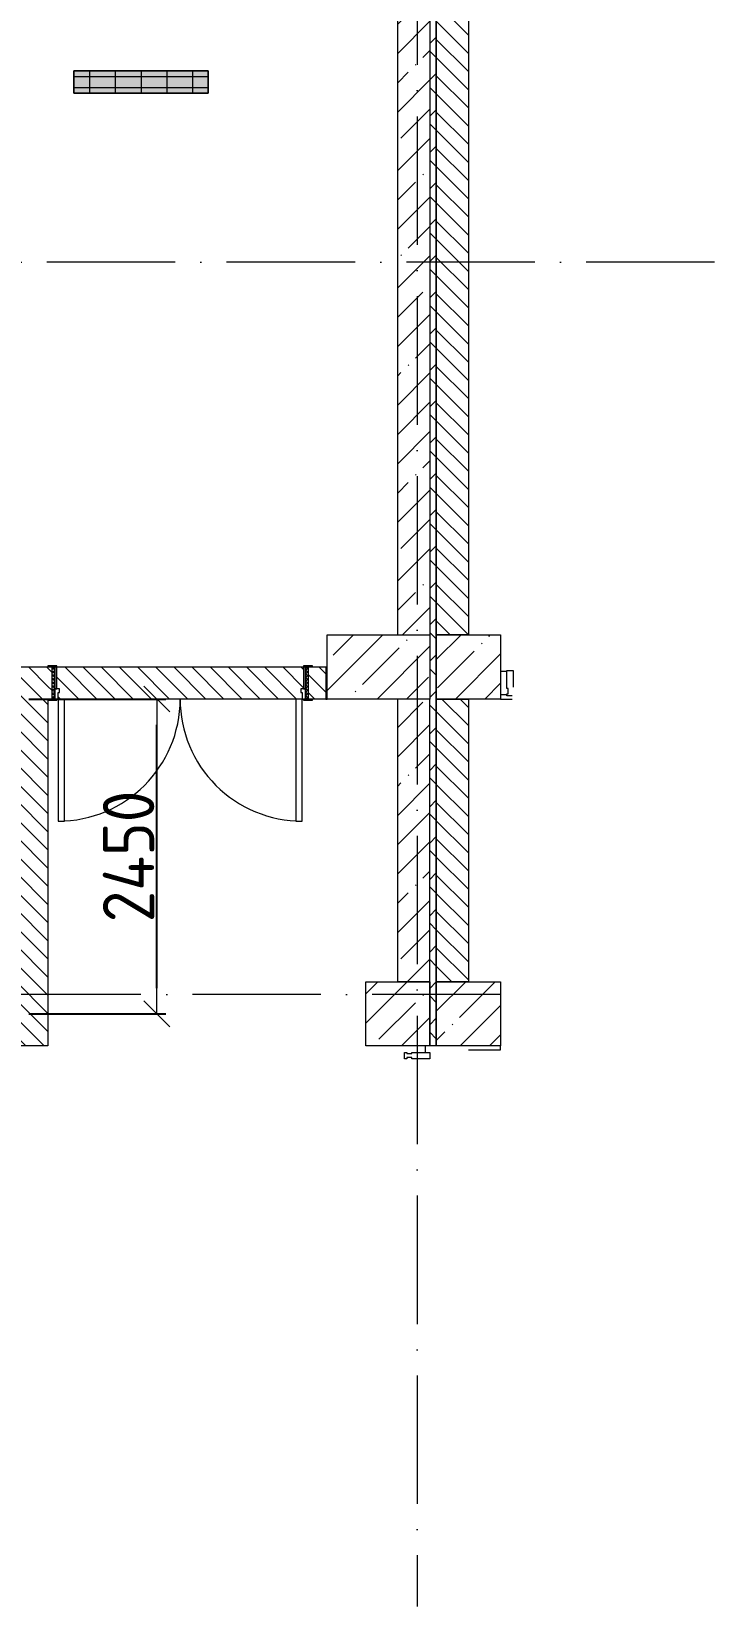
# Model space of a CAD drawing. Header units: millimetres. Extents: x 6277 to 253996, y -115614 to 184496.
# Drawn here: x 248676 to 253996, y 104316 to 116575 of the extents above; entities that cross this region are included whole.
import ezdxf

# ---------------------------------------------------------------- set-up
doc = ezdxf.new("R2010")
doc.units = ezdxf.units.MM
doc.linetypes.add('50_200_ШТРИХ_1Т_ш5_п1_п1_', pattern=[1400, 1000, -200, 0, -200])
doc.linetypes.add('IMPORT-Разомкнутая', pattern=[211666.660309, 126999.998093, -84666.662216])
for name, color, linetype, lineweight in [('A-CLNG', 7, 'Continuous', 9), ('A-DETL-1', 7, 'IMPORT-Разомкнутая', 5), ('A-DOOR', 7, 'Continuous', 9), ('A-DOOR-1', 7, 'Continuous', 5), ('A-DOOR-FRAM', 7, 'Continuous', 9), ('A-DOOR-FRAM-1', 7, 'Continuous', 5), ('A-FLOR', 7, 'Continuous', 9), ('A-GLAZ-CWMG', 7, 'Continuous', 9), ('A-GLAZ-CWMG-1', 7, 'Continuous', 20), ('A-WALL', 7, 'Continuous', 5), ('I-WALL', 7, 'Continuous', 5), ('S-COLS', 7, 'Continuous', 9), ('S-COLS-1', 7, 'Continuous', 5), ('Размеры', 7, 'Continuous', 15)]:
    doc.layers.add(name, color=color, linetype=linetype, lineweight=lineweight)
for name, color, linetype, lineweight, true_color in [('A-DETL-6', 7, 'Continuous', 9, 0x0070df), ('A-DETL-GENF-1', 7, 'Continuous', 9, 0xffffff), ('Оси-3', 7, '50_200_ШТРИХ_1Т_ш5_п1_п1_', 9, 0xaaaaaa)]:
    doc.layers.add(name, color=color, linetype=linetype, lineweight=lineweight, true_color=true_color)
doc.styles.add('СПДС', font='isocpeur.ttf', dxfattribs={"width": 0.9})
doc.dimstyles.new('Больше Размера А3', dxfattribs={"dimtxt": 400, "dimasz": 200, "dimexe": 70, "dimexo": 100, "dimgap": 20, "dimtad": 1, "dimdec": 0, "dimrnd": 10, "dimzin": 0, "dimdsep": 46, "dimtxsty": 'СПДС', "dimblk": 'ARROWHEAD_6', "dimcen": 1, "dimclrd": 256, "dimclre": 256, "dimclrt": 256, "dimazin": 0, "dimtfac": 1, "dimtdec": 0, "dimtmove": 2, "dimatfit": 3, "dimfxl": 1, "dimtolj": 1, "dimtzin": 0, "dimarcsym": 0})
pattern_1 = [(135, (177078.66, 41498.28), (-70.71068, -70.71068), [])]
pattern_2 = [(45, (177078.66, 41498.28), (-228.0985, 228.0985), []), (45, (177306.76, 41498.28), (-228.0985, 228.0985), [403.225, -80.645, 6.706, -73.939])]

# ---------------------------------------------------------------- blocks, each defined once
blk = doc.blocks.new('110_Дверь_СКБ_2Ст - СОШ_Д-22_1_Дв_2000x2100h_Физкультурный зал_ Зал для хореографии_ Снарядная_ Инвентарная_EI30-25959718-АИ_План потолка_1 этаж')
at = {"layer": 'A-DOOR-FRAM-1'}
h = blk.add_hatch(dxfattribs=at)
h.set_pattern_fill('FP_109', color=256, style=0, pattern_type=2)
h.set_pattern_definition([(45, (-821.384, 189.685), (-14.1421, 14.1421), []), (135, (-821.384, 189.685), (-14.1421, -14.1421), [])])
h.paths.add_polyline_path([(-987.5, 125), (-987.5, -125), (-962.5, -125), (-962.5, 125)])
h = blk.add_hatch(dxfattribs=at)
h.set_pattern_fill('FP_110', color=256, style=0, pattern_type=2)
h.set_pattern_definition([(135, (1301.41, 189.685), (-14.1421, -14.1421), []), (225, (1301.41, 189.685), (14.1421, -14.1421), [])])
h.paths.add_polyline_path([(1012.5, 125), (987.5, 125), (987.5, -125), (1012.5, -125), (1012.5, -60.4)])
at = {"layer": 'A-DOOR'}
for p, q in [((-937.5, 1075), (-937.5, 125)), ((-887.5, 1075), (-937.5, 1075)), ((-887.5, 125), (-887.5, 1075)), ((962.5, 1075), (912.5, 1075)), ((912.5, 1075), (912.5, 125)), ((962.5, 125), (962.5, 1075)), ((-937.5, 125), (-887.5, 125)), ((912.5, 125), (962.5, 125))]:
    blk.add_line(p, q, dxfattribs=at)
at = {"layer": 'A-DOOR-1'}
for centre, start, end in [((-937.5, 125), 360, 90), ((962.5, 125), 90, 180)]:
    blk.add_arc(centre, 950, start, end, dxfattribs=at)
at = {"layer": 'A-DOOR-FRAM'}
for p, q in [((-947.5, 133), (-1017.5, 133)), ((-1017.5, 133), (-1017.5, 125)), ((-1017.5, 125), (-947.5, 125)), ((-962.5, 125), (-987.5, 125)), ((-987.5, 125), (-987.5, -125)), ((-937.5, 125), (-962.5, 125)), ((-962.5, 125), (-962.5, 45)), ((-962.5, -125), (-962.5, 125)), ((-947.5, 125), (-947.5, 133)), ((-937.5, 75), (-937.5, 125)), ((962.5, 125), (962.5, 75)), ((987.5, 125), (962.5, 125)), ((1042.5, 133), (972.5, 133)), ((972.5, 133), (972.5, 125)), ((972.5, 125), (1042.5, 125)), ((987.5, 45), (987.5, 125)), ((1012.5, 125), (987.5, 125)), ((987.5, 125), (987.5, -125)), ((1012.5, -125), (1012.5, 125)), ((1042.5, 125), (1042.5, 133)), ((-962.5, 45), (-927.5, 45)), ((-947.5, 45), (-962.5, 45)), ((-962.5, 45), (-962.5, -125)), ((-947.5, -125), (-947.5, 45)), ((-927.5, 75), (-937.5, 75)), ((-927.5, 45), (-927.5, 75)), ((962.5, 75), (952.5, 75)), ((952.5, 75), (952.5, 45)), ((952.5, 45), (987.5, 45)), ((987.5, 45), (972.5, 45)), ((972.5, 45), (972.5, -125)), ((987.5, -125), (987.5, 45)), ((-947.5, -125), (-1017.5, -125)), ((-1017.5, -125), (-1017.5, -133)), ((-1017.5, -133), (-947.5, -133)), ((-987.5, -125), (-962.5, -125)), ((-962.5, -125), (-947.5, -125)), ((-947.5, -133), (-947.5, -125)), ((1042.5, -125), (972.5, -125)), ((972.5, -125), (972.5, -133)), ((972.5, -125), (987.5, -125)), ((972.5, -133), (1042.5, -133)), ((987.5, -125), (1012.5, -125)), ((1042.5, -133), (1042.5, -125))]:
    blk.add_line(p, q, dxfattribs=at)
blk = doc.blocks.new('BSC_Колонна _Прямоугольная - 500х800-V300-АИ_План потолка_1 этаж')
at = {"layer": 'S-COLS-1'}
h = blk.add_hatch(dxfattribs=at)
h.set_pattern_fill('FP_191', color=256, style=0, pattern_type=2)
h.set_pattern_definition([(315, (-70130.7, 74300), (228.0985, 228.0985), []), (315, (-70130.7, 74071.9), (228.0985, 228.0985), [403.225, -80.645, 6.706, -73.939])])
h.paths.add_polyline_path([(-250, -124), (-250, -400), (250, -400), (250, 400), (-250, 400), (-250, -16)])
for p, q in [((-250, 400), (250, 400)), ((-250, -400), (-250, 400)), ((250, 400), (250, -400)), ((250, -400), (-250, -400))]:
    blk.add_line(p, q, dxfattribs=at)
blk = doc.blocks.new('Прямоугольный импост - Импост структурный с накладкой - 180мм-20786475-АИ_План потолка_1 этаж')
at = {"layer": 'A-GLAZ-CWMG-1'}
for p, q in [((15, 17), (-25, 17)), ((-25, 17), (-25, 0)), ((-25, 0), (-15, 0)), ((-15, 0), (-15, -40)), ((-15, -40), (-25, -40)), ((-25, -40), (-25, -180)), ((25, -180), (25, -50)), ((-25, -180), (25, -180))]:
    blk.add_line(p, q, dxfattribs=at)
blk = doc.blocks.new('Прямоугольный импост - Импост структурный с накладкой - 180мм-V239-АИ_План потолка_1 этаж')
at = {"layer": 'A-GLAZ-CWMG-1'}
for p, q in [((25, 180), (-25, 180)), ((-25, 180), (-25, 40)), ((25, 40), (25, 180)), ((-25, 40), (-15, 40)), ((-15, 0), (-25, 0)), ((-25, 0), (-25, -17)), ((-15, 40), (-15, 0)), ((15, 0), (15, 40)), ((15, 40), (25, 40)), ((25, 0), (15, 0)), ((25, -17), (25, 0)), ((-25, -17), (25, -17))]:
    blk.add_line(p, q, dxfattribs=at)
blk = doc.blocks.new('ARROWHEAD_6')
at = {"color": 0, "linetype": 'Continuous'}
for p, q in [((0, 0), (-1, 0)), ((-0.5, -0.5), (0.5, 0.5))]:
    blk.add_line(p, q, dxfattribs=at)
blk = doc.blocks.new('*D159')
at = {"layer": 'Defpoints', "color": 0, "transparency": 16777216}
for p in [(248554, 111379), (249652, 111379), (248554, 108929)]:
    blk.add_point(p, dxfattribs=at)
at = {"layer": 'Размеры', "lineweight": -2, "transparency": 16777216}
for p, q in [((248654, 111379), (249722, 111379)), ((249652, 109129), (249652, 111179)), ((248654, 108929), (249722, 108929))]:
    blk.add_line(p, q, dxfattribs=at)
at = {"layer": 'Размеры', "lineweight": -2, "transparency": 16777216, "xscale": 200, "yscale": 200, "zscale": 200}
for p, rotation in [((249652, 111379), 90), ((249652, 108929), 270)]:
    blk.add_blockref('ARROWHEAD_6', p, dxfattribs=dict(at, rotation=rotation))
at = {"layer": 'Размеры', "transparency": 16777216, "insert": (249432, 110154), "char_height": 400, "attachment_point": 5, "rotation": 90, "style": 'СПДС'}
blk.add_mtext('\\A1;2450', dxfattribs=at)

msp = doc.modelspace()

# ---------------------------------------------------------------- hatches: boundary and pattern name
at = {"layer": 'A-DETL-GENF-1'}
msp.add_hatch(color=256, dxfattribs=at).paths.add_polyline_path([(250051.2, 116096), (250051.2, 116269), (249006.2, 116269), (249006.2, 116096)])
at = {"layer": 'A-WALL'}
h = msp.add_hatch(dxfattribs=at)
h.set_pattern_fill('FP_1', color=256, style=0, pattern_type=2)
h.set_pattern_definition(pattern_2)
h.paths.add_polyline_path([(251528.7, 109179), (251778.7, 109179), (251778.6, 111379), (251528.7, 111379), (251528.7, 109392.3)])
h.paths.add_polyline_path([(251528.7, 111879), (251778.7, 111879), (251778.7, 116829.3), (251528.7, 116829.3), (251528.7, 112037.6)])
at = {"layer": 'I-WALL'}
h = msp.add_hatch(dxfattribs=at)
h.set_pattern_fill('FP_123', color=256, style=0, pattern_type=2)
h.set_pattern_definition([(45, (177078.66, 41498.28), (-141.42136, 141.42136), []), (135, (177078.66, 41498.28), (-141.42136, -141.42136), [])])
h.paths.add_polyline_path([(251828.7, 108679), (251828.7, 127179.3), (251778.7, 127179), (251778.7, 108679)])
h = msp.add_hatch(dxfattribs=at)
h.set_pattern_fill('FP_2', color=256, style=0, pattern_type=2)
h.set_pattern_definition(pattern_1)
h.paths.add_polyline_path([(252078.7, 109179), (252078.7, 111379), (251828.7, 111379), (251828.7, 109179)])
h.paths.add_polyline_path([(251828.7, 111879), (252078.7, 111879), (252078.7, 116829.3), (251828.7, 116829.3), (251828.7, 112037.6)])
h.paths.add_polyline_path([(252078.7, 117329.3), (252078.7, 123179.3), (251828.7, 123179.3), (251828.7, 117329.3)])
h.paths.add_polyline_path([(251828.7, 123679.3), (252078.7, 123679.3), (252078.7, 126679.3), (251828.7, 126679.3), (251828.7, 123734.8)])
h = msp.add_hatch(dxfattribs=at)
h.set_pattern_fill('FP_2', color=256, style=0, pattern_type=2)
h.set_pattern_definition(pattern_1)
h.paths.add_polyline_path([(241092.9, 111379), (241588.7, 111379), (241588.7, 111629), (240328.7, 111629), (240328.7, 111379), (240714.7, 111379)])
h.paths.add_polyline_path([(235248.7, 111379), (239828.7, 111379), (239828.7, 111629), (234838.7, 111629), (234838.7, 111379)])
h.paths.add_polyline_path([(248559.5, 111379), (248803.7, 111379), (248803.7, 111629), (246278.7, 111629), (246278.7, 111379), (248553.7, 111379)])
h.paths.add_polyline_path([(244740.4, 111379), (245778.7, 111379), (245778.7, 111629), (243588.7, 111629), (243588.7, 111379), (244640.4, 111379)])
h.paths.add_polyline_path([(241638.7, 111379), (243538.7, 111379), (243538.7, 111429), (243528.7, 111429), (243528.7, 111459), (243548.7, 111459), (243548.7, 111629), (241628.7, 111629), (241628.7, 111459), (241648.7, 111459), (241648.7, 111429), (241638.7, 111429), (241638.7, 111392.1)])
h = msp.add_hatch(dxfattribs=at)
h.set_pattern_fill('FP_2', color=256, style=0, pattern_type=2)
h.set_pattern_definition(pattern_1)
h.paths.add_polyline_path([(248803.7, 111379), (248833.7, 111379), (248833.7, 111629), (248803.7, 111629), (248803.7, 111563.7)])
h.paths.add_polyline_path([(250968.7, 111379), (250968.7, 111629), (250833.7, 111629), (250833.7, 111379), (250863.7, 111379)])
h.paths.add_polyline_path([(250733.7, 111379), (250783.7, 111379), (250783.7, 111429), (250773.7, 111429), (250773.7, 111459), (250793.7, 111459), (250793.7, 111629), (248873.7, 111629), (248873.7, 111459), (248893.7, 111459), (248893.7, 111429), (248883.7, 111429), (248883.7, 111379), (248933.7, 111379)])
h = msp.add_hatch(dxfattribs=at)
h.set_pattern_fill('FP_2', color=256, style=0, pattern_type=2)
h.set_pattern_definition(pattern_1)
h.paths.add_polyline_path([(248559.5, 108679.3), (248803.7, 108679.3), (248803.7, 111379), (248553.7, 111379), (248553.7, 108679.3)])
at = {"layer": 'S-COLS-1'}
h = msp.add_hatch(dxfattribs=at)
h.set_pattern_fill('FP_1', color=256, style=0, pattern_type=2)
h.set_pattern_definition(pattern_2)
h.paths.add_polyline_path([(252328.7, 111379), (252328.7, 111879), (251828.7, 111879), (251828.7, 111379), (252103.4, 111379)])
h = msp.add_hatch(dxfattribs=at)
h.set_pattern_fill('FP_1', color=256, style=0, pattern_type=2)
h.set_pattern_definition(pattern_2)
h.paths.add_polyline_path([(251278.7, 108679), (251778.7, 108679.3), (251778.7, 109179), (251278.7, 109179), (251278.7, 108679.3)])
h = msp.add_hatch(dxfattribs=at)
h.set_pattern_fill('FP_1', color=256, style=0, pattern_type=2)
h.set_pattern_definition(pattern_2)
h.paths.add_polyline_path([(252328.6, 108679), (252328.7, 108679.3), (252328.7, 109179), (251828.7, 109179), (251828.7, 108679), (252103.4, 108679)])

# ---------------------------------------------------------------- linework, layer by layer
at = {"layer": 'A-CLNG'}
for p, q in [((250968.7, 111379), (250978.7, 111379)), ((252328.7, 111379), (252418.7, 111379)), ((252078.7, 108649.2), (252328.7, 108649.2)), ((252328.7, 108649.2), (252328.7, 108679))]:
    msp.add_line(p, q, dxfattribs=at)
at = {"layer": 'A-DETL-1'}
for p, q in [((249006.2, 116269), (249006.2, 116096)), ((250051.2, 116269), (249006.2, 116269)), ((250051.2, 116096), (250051.2, 116269)), ((249006.2, 116096), (250051.2, 116096))]:
    msp.add_line(p, q, dxfattribs=at)
at = {"layer": 'A-DETL-6', "color": 18, "true_color": 0x000000}
for p, q in [((249006.2, 116096), (249006.2, 116269)), ((249006.2, 116269), (250051.2, 116269)), ((249006.2, 116225.7), (250051.2, 116225.7)), ((249128.7, 116269), (249128.7, 116096)), ((249328.7, 116269), (249328.7, 116096)), ((249528.7, 116269), (249528.7, 116096)), ((249728.7, 116269), (249728.7, 116096)), ((249928.7, 116269), (249928.7, 116096)), ((250051.2, 116269), (250051.2, 116096)), ((249006.2, 116139.2), (250051.2, 116139.2)), ((250051.2, 116096), (249006.2, 116096))]:
    msp.add_line(p, q, dxfattribs=at)
at = {"layer": 'A-FLOR'}
msp.add_line((250968.7, 111629), (250978.7, 111629), dxfattribs=at)
at = {"layer": 'A-WALL'}
for p, q in [((251828.7, 127179.3), (251828.7, 108679)), ((251528.7, 111879), (251528.7, 116829.3)), ((251778.7, 116829.3), (251778.7, 111879)), ((251828.7, 111879), (251828.7, 116829.3)), ((252078.7, 116829.3), (252078.7, 111879)), ((252078.7, 111879), (251828.7, 111879)), ((246278.7, 111629), (248803.7, 111629)), ((248873.7, 111629), (250793.7, 111629)), ((250863.7, 111629), (250968.7, 111629)), ((250968.7, 111629), (250968.7, 111379)), ((248803.7, 111371), (248803.7, 108679.3)), ((250733.7, 111379), (248933.7, 111379)), ((250968.7, 111379), (250863.7, 111379)), ((251528.7, 109179), (251528.7, 111379)), ((251778.7, 108679), (251778.7, 111379)), ((251828.7, 109179), (251828.7, 111379)), ((251828.7, 111379), (252078.7, 111379)), ((252078.7, 111379), (252078.7, 109179)), ((251778.7, 109179), (251528.7, 109179)), ((252078.7, 109179), (251828.7, 109179)), ((248803.7, 108679.3), (246278.7, 108679.3)), ((251828.7, 108679), (251778.7, 108679))]:
    msp.add_line(p, q, dxfattribs=at)
at = {"layer": 'I-WALL'}
for p, q in [((252378.7, 111594), (252328.7, 111594)), ((252328.7, 111414), (252378.7, 111414)), ((251743.7, 108629.2), (251743.7, 108679))]:
    msp.add_line(p, q, dxfattribs=at)
at = {"layer": 'S-COLS'}
for p, q in [((251828.7, 111879), (252078.7, 111879)), ((252078.7, 111379), (251828.7, 111379)), ((251828.7, 109179), (252078.7, 109179))]:
    msp.add_line(p, q, dxfattribs=at)
at = {"layer": 'S-COLS-1'}
for p, q in [((251828.7, 111379), (251828.7, 111879)), ((252078.7, 111879), (252328.7, 111879)), ((252328.7, 111879), (252328.7, 111379)), ((252328.7, 111379), (252078.7, 111379)), ((251278.7, 108679), (251278.7, 109179)), ((251278.7, 109179), (251778.7, 109179)), ((251778.7, 109179), (251778.7, 108679)), ((251828.7, 108679), (251828.7, 109179)), ((252078.7, 109179), (252328.7, 109179)), ((252328.7, 109179), (252328.7, 108679)), ((251778.7, 108679), (251278.7, 108679)), ((252328.7, 108679), (251828.7, 108679))]:
    msp.add_line(p, q, dxfattribs=at)
at = {"layer": 'Оси-3'}
for p, q in [((251678.7, 128515.8), (251678.7, 104315.7)), ((253995.8, 114779.3), (224178.4, 114779.3)), ((252328.7, 109079.3), (224178.4, 109079.3))]:
    msp.add_line(p, q, dxfattribs=at)

# ---------------------------------------------------------------- block references
at = {"layer": 'A-DOOR', "rotation": 180}
msp.add_blockref('110_Дверь_СКБ_2Ст - СОШ_Д-22_1_Дв_2000x2100h_Физкультурный зал_ Зал для хореографии_ Снарядная_ Инвентарная_EI30-25959718-АИ_План потолка_1 этаж', (249846.2, 111504), dxfattribs=at)
at = {"layer": 'A-GLAZ-CWMG', "extrusion": (0, 0, -1)}
for name, p, rotation in [('Прямоугольный импост - Импост структурный с накладкой - 180мм-20786475-АИ_План потолка_1 этаж', (-252403.7, 111421), 180), ('Прямоугольный импост - Импост структурный с накладкой - 180мм-V239-АИ_План потолка_1 этаж', (-251598.7, 108604.2), 90.0000000000002)]:
    msp.add_blockref(name, p, dxfattribs=dict(at, rotation=rotation))
at = {"layer": 'S-COLS', "rotation": 89.9999999999999}
msp.add_blockref('BSC_Колонна _Прямоугольная - 500х800-V300-АИ_План потолка_1 этаж', (251378.7, 111629), dxfattribs=at)

# ---------------------------------------------------------------- dimensions: what is measured, and where the dimension line sits
at = {"layer": 'Размеры'}
dim = msp.add_linear_dim(base=(249652.1, 111379), p1=(248553.7, 108929.3), p2=(248553.7, 111379), angle=90, dimstyle='Больше Размера А3', dxfattribs=at)
dim.commit()
dim.dimension.update_dxf_attribs({"geometry": '*D159', "text_midpoint": (249432.1, 110154.2)})

doc.saveas('drawing.dxf')
